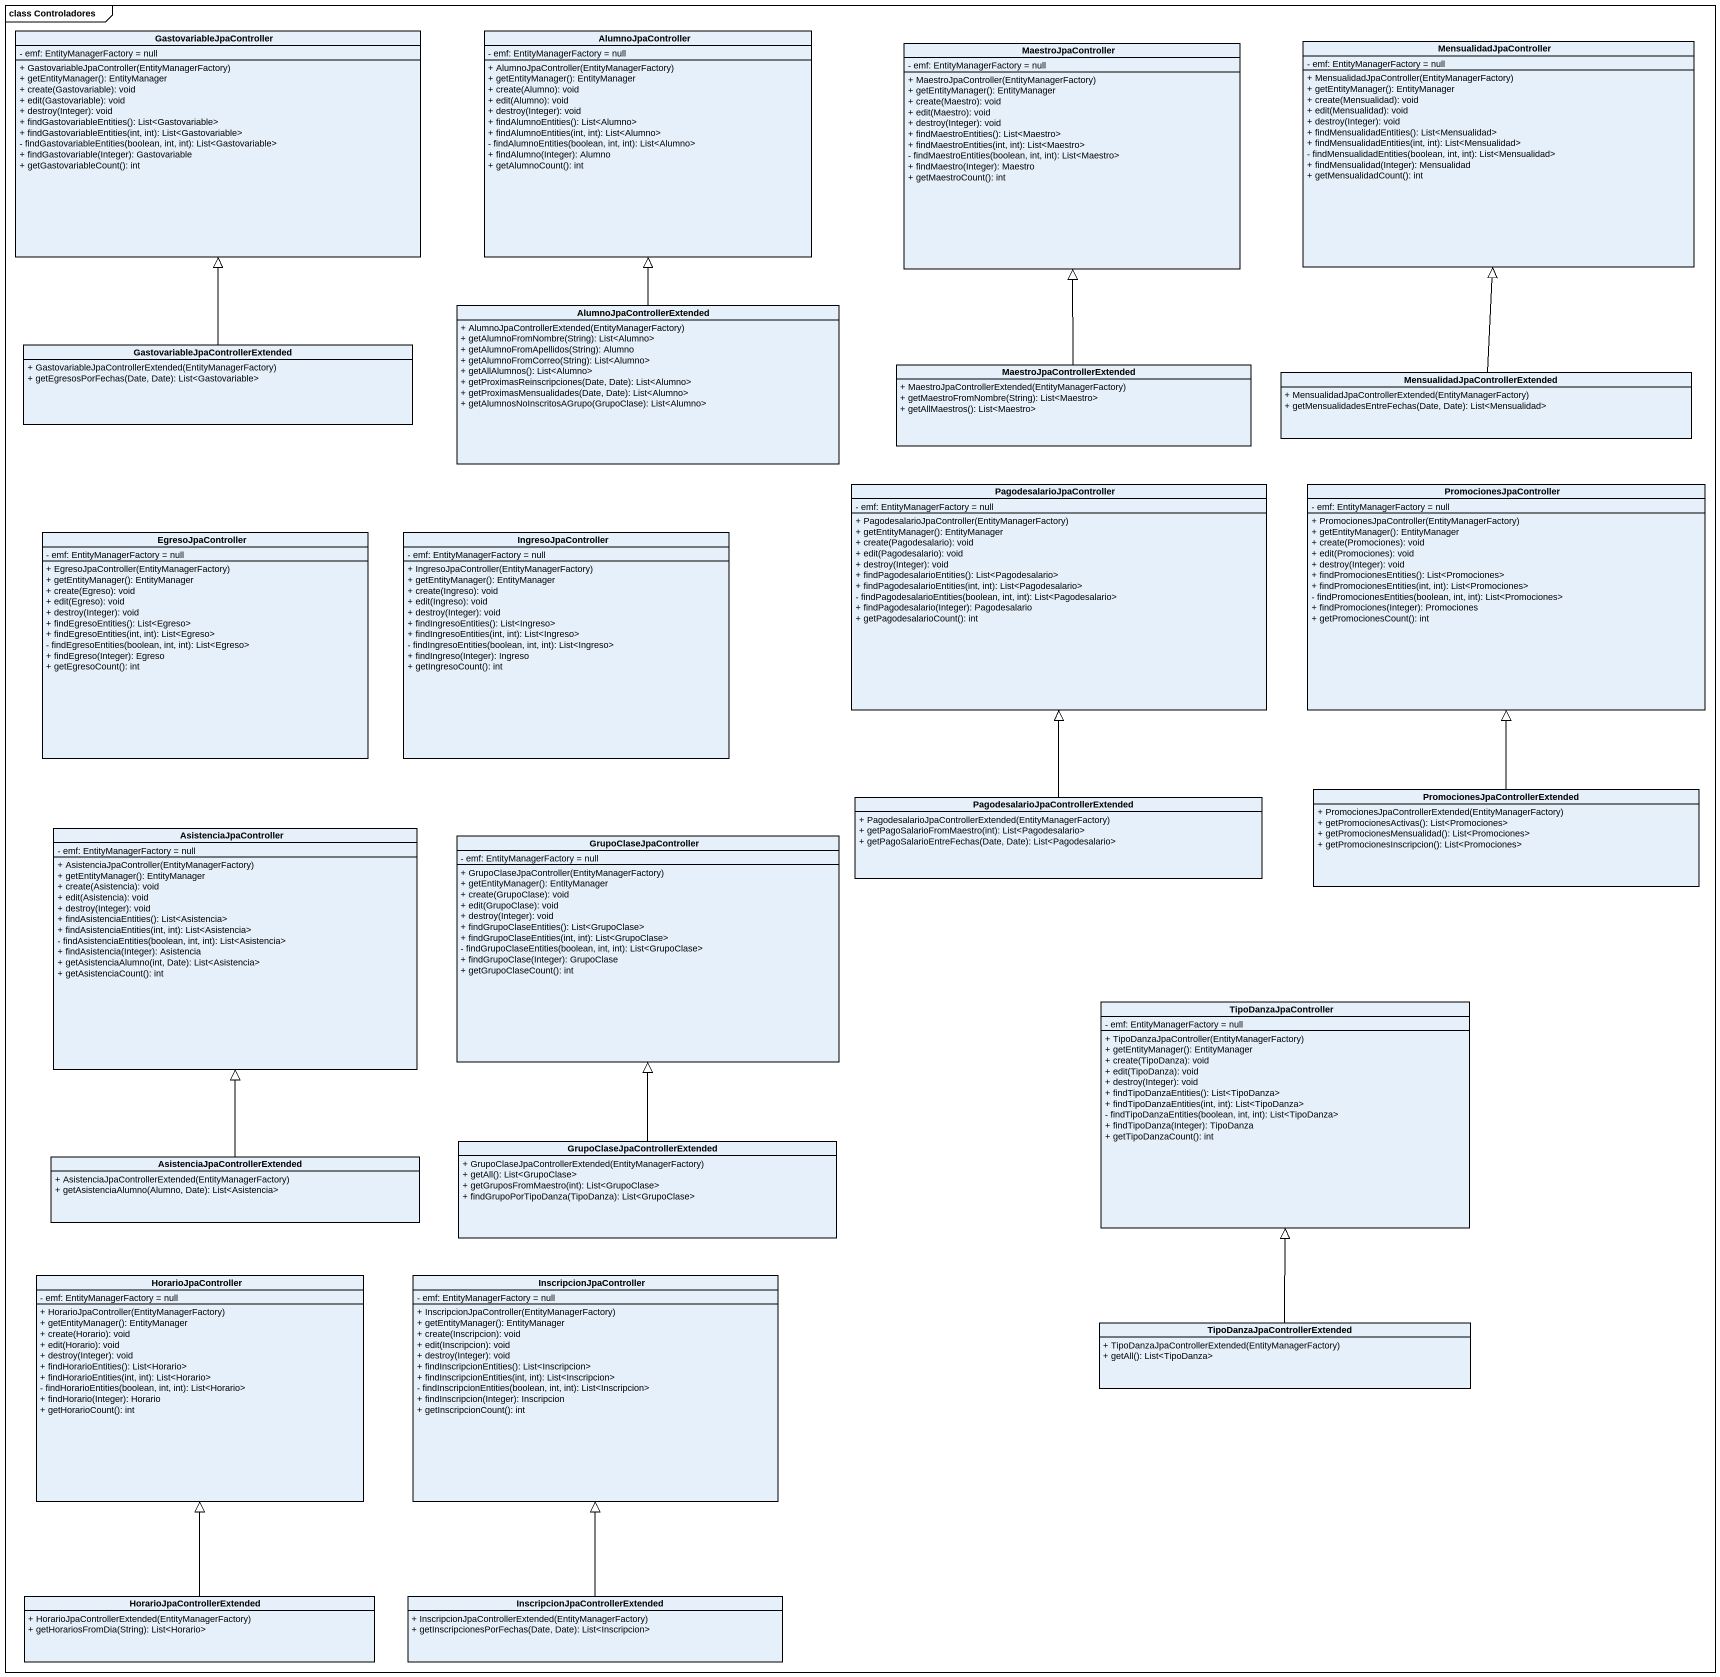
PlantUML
@startuml
mainframe class Controladores
hide circle
hide empty members
skinparam classAttributeIconSize 0
class GastovariableJpaController {
  - emf: EntityManagerFactory = null
  + GastovariableJpaController(EntityManagerFactory)
  + getEntityManager(): EntityManager
  + create(Gastovariable): void
  + edit(Gastovariable): void
  + destroy(Integer): void
  + findGastovariableEntities(): List<Gastovariable>
  + findGastovariableEntities(int, int): List<Gastovariable>
  - findGastovariableEntities(boolean, int, int): List<Gastovariable>
  + findGastovariable(Integer): Gastovariable
  + getGastovariableCount(): int
}
class AlumnoJpaController {
  - emf: EntityManagerFactory = null
  + AlumnoJpaController(EntityManagerFactory)
  + getEntityManager(): EntityManager
  + create(Alumno): void
  + edit(Alumno): void
  + destroy(Integer): void
  + findAlumnoEntities(): List<Alumno>
  + findAlumnoEntities(int, int): List<Alumno>
  - findAlumnoEntities(boolean, int, int): List<Alumno>
  + findAlumno(Integer): Alumno
  + getAlumnoCount(): int
}
class MaestroJpaController {
  - emf: EntityManagerFactory = null
  + MaestroJpaController(EntityManagerFactory)
  + getEntityManager(): EntityManager
  + create(Maestro): void
  + edit(Maestro): void
  + destroy(Integer): void
  + findMaestroEntities(): List<Maestro>
  + findMaestroEntities(int, int): List<Maestro>
  - findMaestroEntities(boolean, int, int): List<Maestro>
  + findMaestro(Integer): Maestro
  + getMaestroCount(): int
}
class MensualidadJpaController {
  - emf: EntityManagerFactory = null
  + MensualidadJpaController(EntityManagerFactory)
  + getEntityManager(): EntityManager
  + create(Mensualidad): void
  + edit(Mensualidad): void
  + destroy(Integer): void
  + findMensualidadEntities(): List<Mensualidad>
  + findMensualidadEntities(int, int): List<Mensualidad>
  - findMensualidadEntities(boolean, int, int): List<Mensualidad>
  + findMensualidad(Integer): Mensualidad
  + getMensualidadCount(): int
}
class AlumnoJpaControllerExtended {
  + AlumnoJpaControllerExtended(EntityManagerFactory)
  + getAlumnoFromNombre(String): List<Alumno>
  + getAlumnoFromApellidos(String): Alumno
  + getAlumnoFromCorreo(String): List<Alumno>
  + getAllAlumnos(): List<Alumno>
  + getProximasReinscripciones(Date, Date): List<Alumno>
  + getProximasMensualidades(Date, Date): List<Alumno>
  + getAlumnosNoInscritosAGrupo(GrupoClase): List<Alumno>
}
class "GastovariableJpaControllerExtended" as GastovariableJpaControllerEx {
  + GastovariableJpaControllerExtended(EntityManagerFactory)
  + getEgresosPorFechas(Date, Date): List<Gastovariable>
}
class MaestroJpaControllerExtended {
  + MaestroJpaControllerExtended(EntityManagerFactory)
  + getMaestroFromNombre(String): List<Maestro>
  + getAllMaestros(): List<Maestro>
}
class "MensualidadJpaControllerExtended" as MensualidadJpaControllerExte {
  + MensualidadJpaControllerExtended(EntityManagerFactory)
  + getMensualidadesEntreFechas(Date, Date): List<Mensualidad>
}
class PagodesalarioJpaController {
  - emf: EntityManagerFactory = null
  + PagodesalarioJpaController(EntityManagerFactory)
  + getEntityManager(): EntityManager
  + create(Pagodesalario): void
  + edit(Pagodesalario): void
  + destroy(Integer): void
  + findPagodesalarioEntities(): List<Pagodesalario>
  + findPagodesalarioEntities(int, int): List<Pagodesalario>
  - findPagodesalarioEntities(boolean, int, int): List<Pagodesalario>
  + findPagodesalario(Integer): Pagodesalario
  + getPagodesalarioCount(): int
}
class PromocionesJpaController {
  - emf: EntityManagerFactory = null
  + PromocionesJpaController(EntityManagerFactory)
  + getEntityManager(): EntityManager
  + create(Promociones): void
  + edit(Promociones): void
  + destroy(Integer): void
  + findPromocionesEntities(): List<Promociones>
  + findPromocionesEntities(int, int): List<Promociones>
  - findPromocionesEntities(boolean, int, int): List<Promociones>
  + findPromociones(Integer): Promociones
  + getPromocionesCount(): int
}
class EgresoJpaController {
  - emf: EntityManagerFactory = null
  + EgresoJpaController(EntityManagerFactory)
  + getEntityManager(): EntityManager
  + create(Egreso): void
  + edit(Egreso): void
  + destroy(Integer): void
  + findEgresoEntities(): List<Egreso>
  + findEgresoEntities(int, int): List<Egreso>
  - findEgresoEntities(boolean, int, int): List<Egreso>
  + findEgreso(Integer): Egreso
  + getEgresoCount(): int
}
class IngresoJpaController {
  - emf: EntityManagerFactory = null
  + IngresoJpaController(EntityManagerFactory)
  + getEntityManager(): EntityManager
  + create(Ingreso): void
  + edit(Ingreso): void
  + destroy(Integer): void
  + findIngresoEntities(): List<Ingreso>
  + findIngresoEntities(int, int): List<Ingreso>
  - findIngresoEntities(boolean, int, int): List<Ingreso>
  + findIngreso(Integer): Ingreso
  + getIngresoCount(): int
}
class "PagodesalarioJpaControllerExtended" as PagodesalarioJpaControllerEx {
  + PagodesalarioJpaControllerExtended(EntityManagerFactory)
  + getPagoSalarioFromMaestro(int): List<Pagodesalario>
  + getPagoSalarioEntreFechas(Date, Date): List<Pagodesalario>
}
class "PromocionesJpaControllerExtended" as PromocionesJpaControllerExte {
  + PromocionesJpaControllerExtended(EntityManagerFactory)
  + getPromocionesActivas(): List<Promociones>
  + getPromocionesMensualidad(): List<Promociones>
  + getPromocionesInscripcion(): List<Promociones>
}
class AsistenciaJpaController {
  - emf: EntityManagerFactory = null
  + AsistenciaJpaController(EntityManagerFactory)
  + getEntityManager(): EntityManager
  + create(Asistencia): void
  + edit(Asistencia): void
  + destroy(Integer): void
  + findAsistenciaEntities(): List<Asistencia>
  + findAsistenciaEntities(int, int): List<Asistencia>
  - findAsistenciaEntities(boolean, int, int): List<Asistencia>
  + findAsistencia(Integer): Asistencia
  + getAsistenciaAlumno(int, Date): List<Asistencia>
  + getAsistenciaCount(): int
}
class GrupoClaseJpaController {
  - emf: EntityManagerFactory = null
  + GrupoClaseJpaController(EntityManagerFactory)
  + getEntityManager(): EntityManager
  + create(GrupoClase): void
  + edit(GrupoClase): void
  + destroy(Integer): void
  + findGrupoClaseEntities(): List<GrupoClase>
  + findGrupoClaseEntities(int, int): List<GrupoClase>
  - findGrupoClaseEntities(boolean, int, int): List<GrupoClase>
  + findGrupoClase(Integer): GrupoClase
  + getGrupoClaseCount(): int
}
class TipoDanzaJpaController {
  - emf: EntityManagerFactory = null
  + TipoDanzaJpaController(EntityManagerFactory)
  + getEntityManager(): EntityManager
  + create(TipoDanza): void
  + edit(TipoDanza): void
  + destroy(Integer): void
  + findTipoDanzaEntities(): List<TipoDanza>
  + findTipoDanzaEntities(int, int): List<TipoDanza>
  - findTipoDanzaEntities(boolean, int, int): List<TipoDanza>
  + findTipoDanza(Integer): TipoDanza
  + getTipoDanzaCount(): int
}
class "AsistenciaJpaControllerExtended" as AsistenciaJpaControllerExten {
  + AsistenciaJpaControllerExtended(EntityManagerFactory)
  + getAsistenciaAlumno(Alumno, Date): List<Asistencia>
}
class "GrupoClaseJpaControllerExtended" as GrupoClaseJpaControllerExten {
  + GrupoClaseJpaControllerExtended(EntityManagerFactory)
  + getAll(): List<GrupoClase>
  + getGruposFromMaestro(int): List<GrupoClase>
  + findGrupoPorTipoDanza(TipoDanza): List<GrupoClase>
}
class HorarioJpaController {
  - emf: EntityManagerFactory = null
  + HorarioJpaController(EntityManagerFactory)
  + getEntityManager(): EntityManager
  + create(Horario): void
  + edit(Horario): void
  + destroy(Integer): void
  + findHorarioEntities(): List<Horario>
  + findHorarioEntities(int, int): List<Horario>
  - findHorarioEntities(boolean, int, int): List<Horario>
  + findHorario(Integer): Horario
  + getHorarioCount(): int
}
class InscripcionJpaController {
  - emf: EntityManagerFactory = null
  + InscripcionJpaController(EntityManagerFactory)
  + getEntityManager(): EntityManager
  + create(Inscripcion): void
  + edit(Inscripcion): void
  + destroy(Integer): void
  + findInscripcionEntities(): List<Inscripcion>
  + findInscripcionEntities(int, int): List<Inscripcion>
  - findInscripcionEntities(boolean, int, int): List<Inscripcion>
  + findInscripcion(Integer): Inscripcion
  + getInscripcionCount(): int
}
class "TipoDanzaJpaControllerExtended" as TipoDanzaJpaControllerExtend {
  + TipoDanzaJpaControllerExtended(EntityManagerFactory)
  + getAll(): List<TipoDanza>
}
class HorarioJpaControllerExtended {
  + HorarioJpaControllerExtended(EntityManagerFactory)
  + getHorariosFromDia(String): List<Horario>
}
class "InscripcionJpaControllerExtended" as InscripcionJpaControllerExte {
  + InscripcionJpaControllerExtended(EntityManagerFactory)
  + getInscripcionesPorFechas(Date, Date): List<Inscripcion>
}
AlumnoJpaControllerExtended -up-|> AlumnoJpaController
GastovariableJpaControllerEx -up-|> GastovariableJpaController
MaestroJpaControllerExtended -up-|> MaestroJpaController
MensualidadJpaControllerExte -up-|> MensualidadJpaController
PagodesalarioJpaControllerEx -up-|> PagodesalarioJpaController
PromocionesJpaControllerExte -up-|> PromocionesJpaController
AsistenciaJpaControllerExten -up-|> AsistenciaJpaController
GrupoClaseJpaControllerExten -up-|> GrupoClaseJpaController
TipoDanzaJpaControllerExtend -up-|> TipoDanzaJpaController
HorarioJpaControllerExtended -up-|> HorarioJpaController
InscripcionJpaControllerExte -up-|> InscripcionJpaController
@enduml
